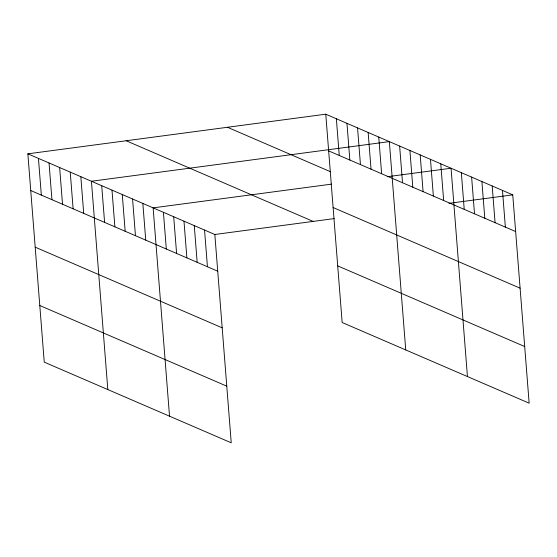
<?xml version="1.0" encoding="UTF-8"?>
<svg xmlns="http://www.w3.org/2000/svg" width="557" height="557" viewBox="0 0 557 557"><rect width="100%" height="100%" fill="white"/><g stroke="black" fill="none" stroke-linecap="round" stroke-linejoin="round"><path stroke-width="0.84" d="M27.85 153.829L214.835 234.483L231.232 442.801L44.247 362.147L27.85 153.829L325.768 114.199L512.753 194.853L529.15 403.171L342.165 322.517L325.768 114.199M331.631 184.123L153.133 207.865L169.53 416.19M387.233 176.722L451.052 168.235L467.441 376.553M214.835 234.483L334.256 218.595M448.935 203.34L512.753 194.853M328.658 150.898L515.643 231.552M227.458 127.275L330.586 171.758M333.114 207.531L520.099 288.185M126.16 140.754L313.152 221.407M337.702 265.884L524.694 346.538M30.739 190.536L217.724 271.189M35.195 247.169L222.18 327.822M39.791 305.514L226.776 386.168M502.47 190.417L505.359 227.117M492.186 185.975L495.076 222.682M481.902 181.54L484.792 218.247M471.619 177.105L474.508 213.811M461.335 172.67L464.225 209.376M440.768 163.8L443.651 200.499M430.477 159.365L433.367 196.064M420.194 154.93L423.083 191.629M409.91 150.494L412.8 187.194M399.627 146.052L402.516 182.759M405.74 349.935L389.343 141.617L91.425 181.255L107.821 389.573M378.746 137.05L381.636 173.749M368.149 132.482L371.039 169.182M357.552 127.908L360.442 164.614M346.962 123.341L349.845 160.04M336.365 118.766L339.255 155.473M204.551 230.048L207.441 266.747M194.268 225.613L197.157 262.312M183.984 221.178L186.874 257.877M173.7 216.743L176.59 253.442M163.417 212.308L166.306 249.007M142.85 203.43L145.739 240.137M132.566 198.995L135.448 235.702M122.275 194.56L125.165 231.266M111.992 190.125L114.881 226.824M101.708 185.69L104.598 222.389M80.828 176.68L83.717 213.387M70.231 172.113L73.12 208.812M59.641 167.546L62.523 204.245M49.044 162.971L51.933 199.678M38.447 158.404L41.336 195.103"/></g></svg>
